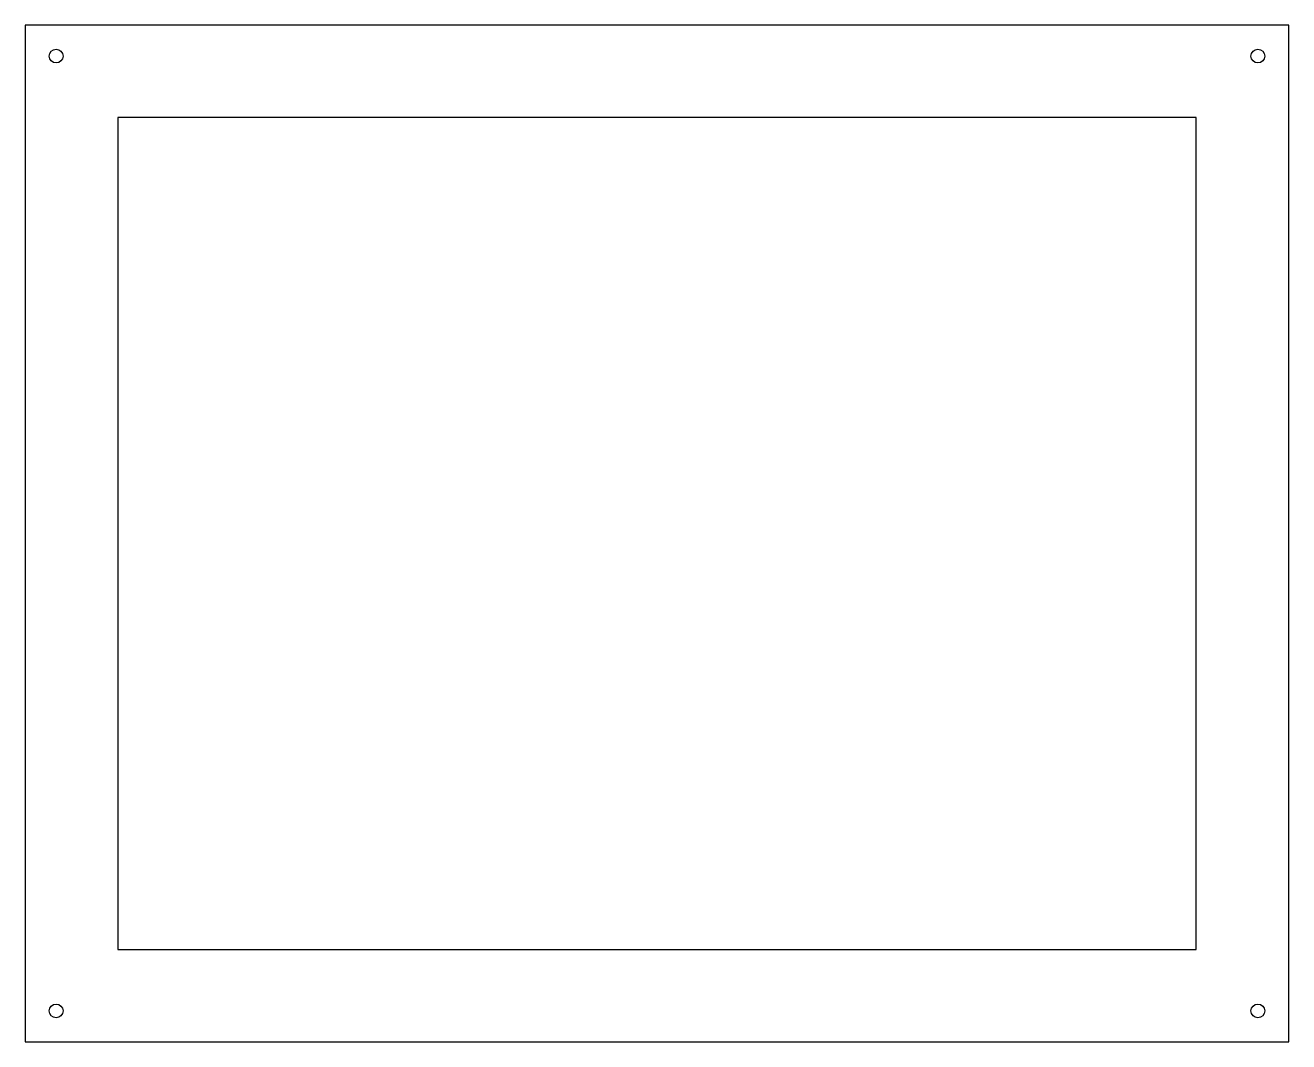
# Model space of a CAD drawing. Header units: millimetres. Extents: x 0 to 410, y 0 to 330.
import ezdxf

# ---------------------------------------------------------------- set-up
doc = ezdxf.new("R2010")
doc.units = ezdxf.units.MM

msp = doc.modelspace()

# ---------------------------------------------------------------- linework, layer by layer
at = {"layer": 'DRILL'}
for centre in [(10, 320), (400, 320), (10, 10), (400, 10)]:
    msp.add_circle(centre, 2.25, dxfattribs=at)
at = {"layer": 'OUTLINE'}
for p, q in [((410, 330), (0, 330)), ((0, 330), (0, 0)), ((410, 0), (410, 330)), ((380, 300), (30, 300)), ((30, 300), (30, 30)), ((380, 30), (380, 300)), ((30, 30), (380, 30)), ((0, 0), (410, 0))]:
    msp.add_line(p, q, dxfattribs=at)

doc.saveas('drawing.dxf')
